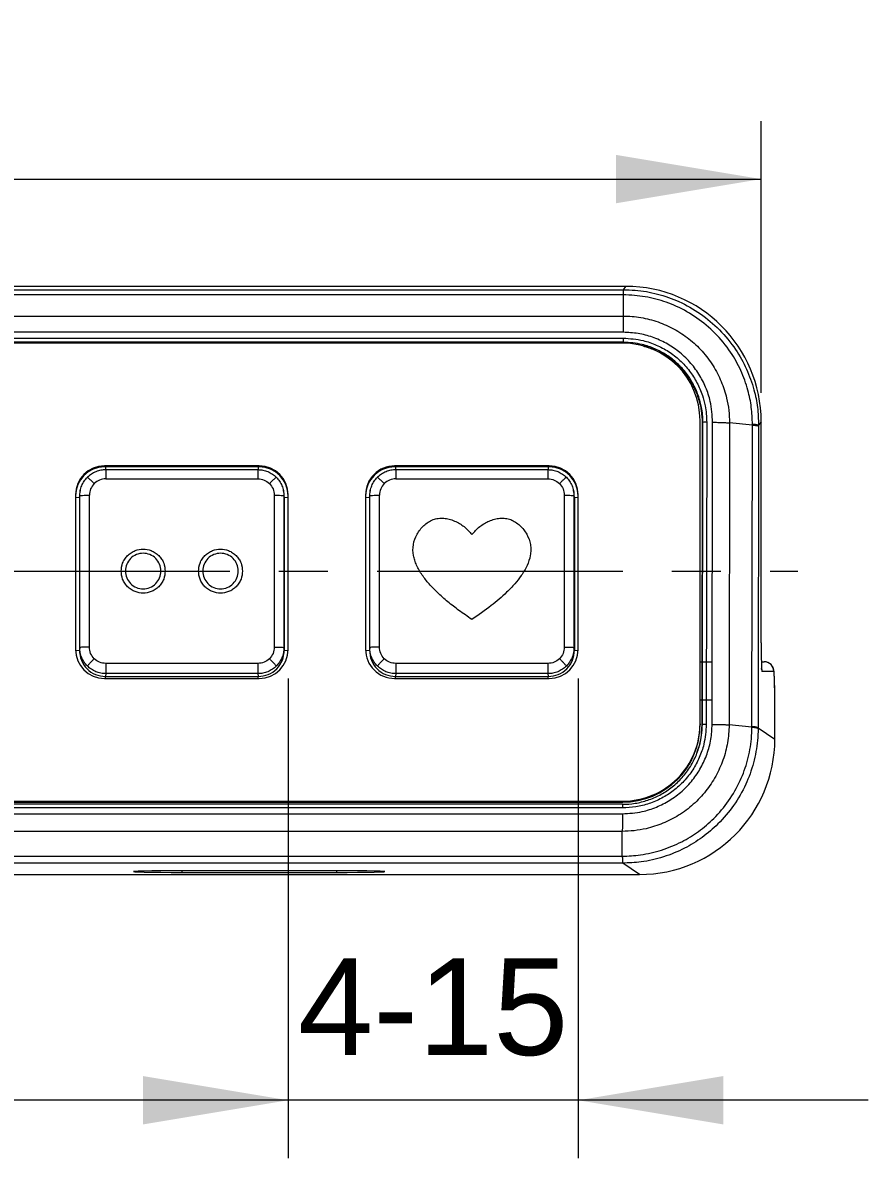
# Model space of a CAD drawing. Header units: millimetres. Extents: x -297 to 297, y -210 to 210.
# Drawn here: x -12.8 to 30.9, y -77.9 to -19.2 of the extents above; entities that cross this region are included whole.
import ezdxf

# ---------------------------------------------------------------- set-up
doc = ezdxf.new("R2010")
doc.units = ezdxf.units.MM
doc.linetypes.add('CENTERX2', pattern=[20.32, 12.7, -2.54, 2.54, -2.54])
doc.layers.get('0').update_dxf_attribs({"lineweight": 20})
doc.styles.add('标准', font='')
doc.styles.get('标准').set_extended_font_data('arial')
doc.dimstyles.new('标准', dxfattribs={"dimscale": 1.5, "dimtxt": 3.333333, "dimasz": 5, "dimexe": 2, "dimexo": 1, "dimgap": 1.5, "dimtad": 1, "dimdec": 1, "dimdsep": 46, "dimtxsty": '标准', "dimcen": 2.5, "dimdle": 10, "dimclrd": 256, "dimclre": 256, "dimclrt": 7, "dimadec": 0, "dimazin": 0, "dimtfac": 0.714286, "dimtdec": 1, "dimtmove": 0, "dimatfit": 3, "dimfxl": 0, "dimtolj": 1, "dimarcsym": 0})

# ---------------------------------------------------------------- blocks, each defined once
blk = doc.blocks.new('*X4')
at = {"lineweight": 0}
for points in [[(-94.551, -27.323), (-87.051, -26.073), (-87.051, -28.573)], [(25.37, -27.323), (17.87, -26.073), (17.87, -28.573)]]:
    blk.add_hatch(color=256, dxfattribs=at).paths.add_polyline_path(points, flags=0)
at = {"linetype": 'Continuous', "lineweight": 0}
for p, q in [((-94.551, -38.368), (-94.551, -24.323)), ((25.37, -38.368), (25.37, -24.323))]:
    blk.add_line(p, q, dxfattribs=at)
at = {"lineweight": 0}
blk.add_line((-94.551, -27.323), (25.37, -27.323), dxfattribs=at)
at = {"color": 7, "linetype": 'Continuous', "lineweight": 0, "insert": (-32.462, -22.522), "char_height": 5, "width": 21.1128, "attachment_point": 5, "style": '标准'}
blk.add_mtext('120', dxfattribs=at)
blk = doc.blocks.new('*X6')
at = {"lineweight": 0}
for points in [[(0.909, -74.933), (-6.591, -76.183), (-6.591, -73.683)], [(15.909, -74.933), (23.409, -76.183), (23.409, -73.683)]]:
    blk.add_hatch(color=256, dxfattribs=at).paths.add_polyline_path(points, flags=0)
at = {"linetype": 'Continuous', "lineweight": 0}
for p, q in [((0.909, -53.128), (0.909, -77.933)), ((15.909, -53.128), (15.909, -77.933))]:
    blk.add_line(p, q, dxfattribs=at)
at = {"lineweight": 0}
blk.add_line((30.909, -74.933), (-14.091, -74.933), dxfattribs=at)
at = {"color": 7, "linetype": 'Continuous', "lineweight": 0, "insert": (8.409, -70.131), "char_height": 5, "width": 27.21799, "attachment_point": 5, "style": '标准'}
blk.add_mtext('4-15', dxfattribs=at)

msp = doc.modelspace()

# ---------------------------------------------------------------- linework, layer by layer
at = {"color": 7, "linetype": 'Continuous', "lineweight": 15}
for p, q in [((18.372, -32.869), (-87.553, -32.869)), ((18.372, -32.87), (-87.553, -32.87)), ((-87.426, -33.039), (18.245, -33.039)), ((18.231, -33.31), (-87.412, -33.31)), ((18.231, -33.31), (18.231, -34.402)), ((18.245, -33.039), (18.372, -32.87)), ((18.372, -32.87), (18.372, -32.869)), ((-87.412, -34.402), (18.231, -34.402)), ((18.235, -35.753), (-87.418, -35.753)), ((-87.417, -35.543), (18.234, -35.543)), ((18.235, -35.24), (-87.416, -35.24)), ((18.209, -35.805), (-87.391, -35.805)), ((22.209, -55.478), (22.209, -39.799)), ((22.331, -55.516), (22.356, -39.898)), ((22.556, -39.889), (22.531, -55.506)), ((22.834, -55.506), (22.859, -39.892)), ((25.37, -39.867), (25.236, -40.046)), ((25.37, -51.283), (25.37, -39.867)), ((25.37, -51.283), (25.37, -39.867)), ((25.37, -39.867), (25.37, -39.867)), ((22.313, -55.568), (22.338, -39.951)), ((23.732, -39.926), (23.707, -55.534)), ((24.918, -40.039), (23.732, -39.926)), ((24.893, -55.625), (24.918, -40.039)), ((24.918, -40.004), (24.918, -40.039)), ((25.236, -40.084), (25.211, -55.686)), ((25.236, -40.046), (25.236, -40.084)), ((-0.591, -42.146), (-8.591, -42.146)), ((-8.591, -42.146), (-8.591, -42.198)), ((-0.591, -42.198), (-8.591, -42.198)), ((-0.591, -42.198), (-0.591, -42.146)), ((14.409, -42.146), (6.409, -42.146)), ((6.409, -42.146), (6.409, -42.198)), ((14.409, -42.198), (6.409, -42.198)), ((14.409, -42.198), (14.409, -42.146)), ((-8.52, -42.355), (-8.52, -42.34)), ((-8.52, -42.34), (-0.661, -42.34)), ((-8.52, -42.813), (-0.661, -42.813)), ((-0.661, -42.34), (-0.661, -42.813)), ((6.48, -42.355), (6.48, -42.34)), ((6.48, -42.34), (14.339, -42.34)), ((6.48, -42.813), (14.339, -42.813)), ((14.339, -42.34), (14.339, -42.813)), ((-9.844, -43.423), (-9.865, -43.526)), ((0.684, -43.526), (0.663, -43.423)), ((5.156, -43.423), (5.135, -43.526)), ((15.684, -43.526), (15.663, -43.423)), ((-10.091, -43.644), (-10.091, -51.633)), ((-9.891, -43.788), (-9.87, -43.688)), ((-9.891, -43.788), (-9.891, -51.677)), ((-9.87, -51.537), (-9.87, -43.688)), ((-9.37, -51.511), (-9.37, -43.662)), ((0.189, -43.662), (0.189, -51.511)), ((0.689, -43.688), (0.689, -51.537)), ((0.689, -43.688), (0.709, -43.788)), ((0.709, -43.788), (0.709, -51.677)), ((0.909, -51.633), (0.909, -43.644)), ((4.909, -43.644), (4.909, -51.633)), ((5.109, -43.788), (5.13, -43.688)), ((5.109, -43.788), (5.109, -51.677)), ((5.13, -51.537), (5.13, -43.688)), ((5.63, -51.511), (5.63, -43.662)), ((15.189, -43.662), (15.189, -51.511)), ((15.689, -43.688), (15.689, -51.537)), ((15.689, -43.688), (15.709, -43.788)), ((15.709, -43.788), (15.709, -51.677)), ((15.909, -51.633), (15.909, -43.644)), ((-9.87, -51.537), (-9.891, -51.677)), ((0.689, -51.537), (0.709, -51.677)), ((5.13, -51.537), (5.109, -51.677)), ((15.689, -51.537), (15.709, -51.677)), ((-8.52, -52.36), (-8.52, -52.885)), ((-0.661, -52.36), (-8.52, -52.36)), ((-0.661, -52.36), (-0.661, -52.885)), ((6.48, -52.36), (6.48, -52.885)), ((14.339, -52.36), (6.48, -52.36)), ((14.339, -52.36), (14.339, -52.885)), ((25.38, -52.27), (25.525, -52.27)), ((26.025, -52.77), (25.409, -52.77)), ((-8.591, -53.131), (-0.591, -53.131)), ((-8.52, -52.885), (-8.541, -53.026)), ((-8.541, -53.026), (-0.64, -53.026)), ((-0.661, -52.885), (-8.52, -52.885)), ((-0.661, -52.885), (-0.64, -53.026)), ((6.409, -53.131), (14.409, -53.131)), ((6.48, -52.885), (6.459, -53.026)), ((6.459, -53.026), (14.36, -53.026)), ((14.339, -52.885), (6.48, -52.885)), ((14.339, -52.885), (14.36, -53.026)), ((22.782, -54.252), (22.209, -54.252)), ((26.077, -56.263), (26.077, -54.752)), ((26.077, -56.263), (26.077, -54.752)), ((26.077, -54.752), (26.077, -54.752)), ((22.209, -55.478), (22.209, -55.53)), ((22.313, -55.568), (22.331, -55.516)), ((24.893, -55.647), (23.707, -55.534)), ((25.211, -55.686), (26.077, -56.263)), ((26.077, -56.263), (26.077, -56.263)), ((-87.391, -59.472), (18.209, -59.472)), ((-87.391, -59.524), (18.209, -59.524)), ((18.195, -59.637), (-87.37, -59.637)), ((18.195, -59.826), (-87.37, -59.826)), ((18.196, -59.637), (18.195, -59.637)), ((18.209, -59.524), (18.209, -59.472)), ((-87.37, -60.129), (18.193, -60.129)), ((18.189, -61.035), (-87.37, -61.035)), ((18.189, -62.313), (18.189, -61.035)), ((18.207, -62.679), (-87.388, -62.679)), ((-87.37, -62.313), (18.189, -62.313)), ((19.079, -63.261), (18.207, -62.679)), ((-88.26, -63.261), (19.079, -63.261)), ((3.409, -63.069), (-4.591, -63.069)), ((-4.591, -63.156), (3.409, -63.156))]:
    msp.add_line(p, q, dxfattribs=at)
at = {"color": 8, "linetype": 'Continuous', "lineweight": 15}
for p, q in [((-8.54, -42.198), (-8.54, -42.33)), ((-0.641, -42.198), (-0.641, -42.33)), ((6.46, -42.198), (6.46, -42.33)), ((14.359, -42.198), (14.359, -42.33)), ((-8.52, -42.355), (-8.52, -42.813)), ((6.48, -42.355), (6.48, -42.813)), ((-9.87, -43.688), (-9.844, -43.425)), ((5.13, -43.688), (5.156, -43.425)), ((-9.891, -43.788), (-10.062, -43.798)), ((0.909, -43.799), (0.709, -43.788)), ((5.109, -43.788), (4.909, -43.799)), ((15.909, -43.799), (15.709, -43.788)), ((25.37, -51.283), (25.37, -51.283)), ((-10.087, -51.687), (-9.891, -51.677)), ((0.709, -51.677), (0.909, -51.687)), ((4.909, -51.687), (5.109, -51.677)), ((15.709, -51.677), (15.909, -51.687)), ((22.209, -52.269), (22.782, -52.269)), ((-8.54, -53.131), (-8.541, -53.026)), ((-0.641, -53.131), (-0.64, -53.026)), ((6.46, -53.131), (6.459, -53.026)), ((14.359, -53.131), (14.36, -53.026)), ((-4.591, -63.069), (-4.591, -63.156)), ((3.409, -63.069), (3.409, -63.156))]:
    msp.add_line(p, q, dxfattribs=at)
at = {"color": 7, "linetype": 'CENTERX2', "lineweight": 0}
msp.add_line((-96.092, -47.583), (27.27, -47.583), dxfattribs=at)
at = {"color": 7, "linetype": 'Continuous', "lineweight": 15}
for points in [[(18.234, -35.543), (18.234, -35.582), (18.234, -35.62), (18.234, -35.655), (18.234, -35.686), (18.235, -35.713), (18.235, -35.733), (18.235, -35.747), (18.235, -35.753)], [(22.338, -39.951), (22.346, -39.929), (22.356, -39.898)], [(-4.591, -63.069), (-5.147, -63.07), (-5.675, -63.073), (-6.149, -63.078), (-6.545, -63.085), (-6.843, -63.093), (-7.028, -63.103), (-7.091, -63.112), (-7.028, -63.122), (-6.843, -63.131), (-6.545, -63.14), (-6.149, -63.147), (-5.675, -63.152), (-5.147, -63.155), (-4.591, -63.156)], [(3.409, -63.156), (3.966, -63.155), (4.494, -63.152), (4.968, -63.147), (5.364, -63.14), (5.662, -63.131), (5.847, -63.122), (5.909, -63.112), (5.847, -63.103), (5.662, -63.093), (5.364, -63.085), (4.968, -63.078), (4.494, -63.073), (3.966, -63.07), (3.409, -63.069)]]:
    msp.add_lwpolyline(points, dxfattribs=at)
at = {"color": 8, "linetype": 'Continuous', "lineweight": 15}
msp.add_lwpolyline([(25.393, -52.646), (25.399, -52.672), (25.409, -52.77)], dxfattribs=at)
at = {"color": 7, "linetype": 'Continuous', "lineweight": 15}
for centre, radius, start, end in [((18.212, -39.802), 3.997, 0.04098, 90.0376), ((22.505, -41.03), 1.142, 87.45569, 97.51446), ((24.934, -41.11), 1.106, 74.14546, 90.79889), ((-8.592, -43.645), 1.499, 89.96077, 179.96061), ((-8.592, -43.697), 1.499, 89.96075, 179.96062), ((-0.589, -43.645), 1.499, 0.03939, 90.03916), ((-0.589, -43.697), 1.499, 0.03938, 90.03918), ((6.408, -43.645), 1.499, 89.9607, 179.96075), ((6.408, -43.697), 1.499, 89.96068, 179.96076), ((14.411, -43.645), 1.499, 0.03953, 90.03916), ((14.411, -43.697), 1.499, 0.03952, 90.03918), ((-8.592, -51.632), 1.499, 180.03938, 270.03924), ((-0.589, -51.632), 1.499, 269.96083, 359.96062), ((6.408, -51.632), 1.499, 180.03924, 270.03932), ((14.411, -51.632), 1.499, 269.96083, 359.96048), ((25.525, -52.77), 0.5, 359.97686, 89.99053), ((18.212, -55.475), 3.997, 269.95916, 359.96226), ((18.212, -55.527), 3.997, 269.96238, 359.95903), ((22.484, -56.57), 1.065, 87.46157, 98.24416), ((24.906, -56.418), 0.793, 67.37106, 90.88551)]:
    msp.add_arc(centre, radius, start, end, dxfattribs=at)
at = {"color": 8, "linetype": 'Continuous', "lineweight": 15}
msp.add_arc((27.636, -59.778), 9.441, 179.14446, 180.29472, dxfattribs=at)
at = {"color": 7, "linetype": 'Continuous', "lineweight": 15}
for centre, major_axis, ratio, start_param, end_param in [((18.368, -39.871), (5.182, 4.712), 0.999426, 5.545596, 7.115707), ((-8.591, -43.699), (0, 1.501), 0.999505, 0, 1.570796), ((-0.591, -43.699), (0, 1.501), 0.999505, 4.712389, 6.283185), ((6.409, -43.699), (0, 1.501), 0.999505, 0, 1.570796), ((14.409, -43.699), (0, 1.501), 0.999505, 4.712389, 6.283185), ((25.409, -51.27), (0, 1.5), 0.026185, 1.579529, 2.75151), ((26.025, -54.77), (0, 2), 0.026185, 4.721122, 6.283185), ((17.989, -55.535), (6.947, -2.049), 0.963195, 0.27074, 0.275512), ((19.075, -56.259), (5.041, -4.863), 0.999396, 5.480103, 7.050214)]:
    msp.add_ellipse(centre, major_axis=major_axis, ratio=ratio, start_param=start_param, end_param=end_param, dxfattribs=at)
at = {"color": 8, "linetype": 'Continuous', "lineweight": 15}
msp.add_ellipse((25.409, -51.27), major_axis=(0, 1.5), ratio=0.026185, start_param=2.75151, end_param=3.141599, dxfattribs=at)
at = {"color": 7, "linetype": 'Continuous', "lineweight": 15}
for points, knots in [([(24.918, -40.004), (24.907, -39.706), (24.884, -39.111), (24.689, -38.171), (24.342, -37.208), (23.781, -36.2), (23.02, -35.271), (22.066, -34.473), (21.03, -33.882), (19.935, -33.498), (18.999, -33.335), (18.428, -33.31), (18.231, -33.31), (18.231, -33.31)], [0, 0, 0, 0, 111.15584, 222.311851, 357.437671, 492.560256, 651.48688, 803.259426, 955.01873, 1094.783725, 1234.557972, 1308.193956, 1308.201378, 1308.201378, 1308.201378, 1308.201378]), ([(18.245, -33.039), (18.243, -33.056), (18.238, -33.089), (18.233, -33.236), (18.231, -33.31)], [0, 0, 0, 0, 140.468445, 280.936862, 280.936862, 280.936862, 280.936862]), ([(18.245, -33.039), (18.447, -33.045), (19.041, -33.06), (20.017, -33.237), (21.164, -33.638), (22.251, -34.257), (23.249, -35.093), (24.046, -36.067), (24.636, -37.127), (24.999, -38.139), (25.201, -39.121), (25.224, -39.737), (25.236, -40.046)], [0, 0, 0, 0, 68.558264, 201.667842, 334.77336, 479.430924, 624.094316, 774.652503, 904.340476, 1034.030301, 1138.654824, 1243.278269, 1243.278269, 1243.278269, 1243.278269]), ([(18.231, -34.402), (18.231, -34.402), (18.537, -34.402), (19.15, -34.453), (20.041, -34.683), (20.879, -35.057), (21.653, -35.563), (22.335, -36.203), (22.898, -36.949), (23.322, -37.768), (23.648, -38.756), (23.732, -39.494), (23.732, -39.926), (23.732, -39.926)], [0, 0, 0, 0, 0.007674, 118.198909, 236.431719, 353.723104, 471.004906, 592.232312, 713.479065, 830.405362, 947.327644, 1114.211143, 1114.218892, 1114.218892, 1114.218892, 1114.218892]), ([(18.231, -34.402), (18.231, -34.447), (18.232, -34.538), (18.233, -34.743), (18.234, -34.98), (18.234, -35.154), (18.235, -35.24)], [0, 0, 0, 0, 128.487968, 256.976614, 385.465025, 513.953682, 513.953682, 513.953682, 513.953682]), ([(18.234, -35.543), (18.582, -35.567), (19.17, -35.608), (19.953, -35.885), (20.597, -36.224), (21.18, -36.677), (21.677, -37.223), (22.067, -37.838), (22.327, -38.448), (22.517, -39.134), (22.541, -39.604), (22.556, -39.889)], [0, 0, 0, 0, 173.303782, 292.344705, 411.393478, 535.240121, 659.074175, 778.171644, 897.28367, 989.160667, 1131.615465, 1131.615465, 1131.615465, 1131.615465]), ([(22.859, -39.892), (22.837, -39.529), (22.798, -38.91), (22.515, -38.078), (22.161, -37.387), (21.687, -36.758), (21.113, -36.219), (20.461, -35.792), (19.755, -35.479), (19.006, -35.277), (18.492, -35.253), (18.235, -35.24)], [0, 0, 0, 0, 172.687024, 294.649351, 416.617308, 542.415118, 668.18797, 790.431017, 912.685923, 1035.201096, 1157.661829, 1157.661829, 1157.661829, 1157.661829]), ([(22.356, -39.898), (22.356, -39.898), (22.356, -39.635), (22.316, -39.186), (22.142, -38.533), (21.889, -37.942), (21.518, -37.355), (21.044, -36.835), (20.487, -36.403), (19.873, -36.079), (19.127, -35.815), (18.566, -35.776), (18.235, -35.753)], [0, 0, 0, 0, 0.010744, 142.193447, 241.602982, 364.616527, 487.614359, 615.277549, 742.955033, 865.870366, 988.777779, 1167.277553, 1167.277553, 1167.277553, 1167.277553]), ([(22.338, -39.951), (22.329, -39.728), (22.31, -39.283), (22.141, -38.628), (21.875, -38.005), (21.505, -37.421), (21.034, -36.901), (20.479, -36.473), (19.887, -36.15), (19.472, -36.024), (19.273, -35.963)], [0, 0, 0, 0, 132.190094, 264.442239, 398.940758, 533.423032, 673.54806, 813.688482, 948.116892, 1071.057851, 1071.057851, 1071.057851, 1071.057851]), ([(22.859, -39.892), (22.948, -39.893), (23.125, -39.895), (23.37, -39.902), (23.585, -39.912), (23.683, -39.921), (23.732, -39.926)], [0, 0, 0, 0, 152.661214, 305.321057, 457.982858, 610.643032, 610.643032, 610.643032, 610.643032]), ([(24.918, -40.039), (25.033, -40.049), (25.189, -40.063), (25.231, -40.078), (25.235, -40.083), (25.236, -40.084)], [0, 0, 0, 0, 328.351217, 447.808256, 471.73593, 471.73593, 471.73593, 471.73593]), ([(-9.844, -43.425), (-9.822, -43.339), (-9.778, -43.168), (-9.651, -42.932), (-9.534, -42.8), (-9.475, -42.734)], [0, 0, 0, 0, 107.927041, 215.854031, 323.781346, 323.781346, 323.781346, 323.781346]), ([(-9.475, -42.734), (-9.468, -42.738), (-9.453, -42.745), (-9.359, -42.83), (-9.243, -42.941), (-9.162, -43.021), (-9.121, -43.061)], [0, 0, 0, 0, 120.738871, 241.397648, 336.585, 431.716451, 431.716451, 431.716451, 431.716451]), ([(-8.52, -42.346), (-8.608, -42.351), (-8.783, -42.361), (-9.035, -42.441), (-9.27, -42.562), (-9.401, -42.679), (-9.467, -42.737)], [0, 0, 0, 0, 107.212157, 214.421849, 321.642061, 428.885776, 428.885776, 428.885776, 428.885776]), ([(-8.52, -42.813), (-8.633, -42.824), (-8.858, -42.848), (-9.034, -42.99), (-9.121, -43.061)], [0, 0, 0, 0, 122.348345, 244.694552, 244.694552, 244.694552, 244.694552]), ([(-0.661, -42.34), (-0.572, -42.344), (-0.395, -42.354), (-0.141, -42.435), (0.096, -42.558), (0.228, -42.675), (0.294, -42.734)], [0, 0, 0, 0, 117.256521, 234.513602, 351.769967, 469.027147, 469.027147, 469.027147, 469.027147]), ([(-0.661, -42.813), (-0.548, -42.824), (-0.323, -42.848), (-0.147, -42.99), (-0.06, -43.061)], [0, 0, 0, 0, 133.477816, 266.951207, 266.951207, 266.951207, 266.951207]), ([(0.294, -42.734), (0.287, -42.738), (0.272, -42.745), (0.178, -42.83), (0.062, -42.941), (-0.019, -43.021), (-0.06, -43.061)], [0, 0, 0, 0, 132.867419, 265.646511, 370.395545, 475.082264, 475.082264, 475.082264, 475.082264]), ([(0.294, -42.734), (0.353, -42.8), (0.471, -42.932), (0.594, -43.169), (0.674, -43.423), (0.684, -43.599), (0.689, -43.688)], [0, 0, 0, 0, 120.115614, 240.231802, 360.347893, 480.463824, 480.463824, 480.463824, 480.463824]), ([(5.156, -43.425), (5.178, -43.339), (5.222, -43.168), (5.349, -42.932), (5.466, -42.8), (5.525, -42.734)], [0, 0, 0, 0, 126.329056, 252.658729, 378.9878, 378.9878, 378.9878, 378.9878]), ([(5.525, -42.734), (5.532, -42.738), (5.547, -42.745), (5.641, -42.83), (5.757, -42.941), (5.838, -43.021), (5.879, -43.061)], [0, 0, 0, 0, 142.117202, 284.139928, 396.181238, 508.155896, 508.155896, 508.155896, 508.155896]), ([(6.48, -42.346), (6.392, -42.351), (6.217, -42.361), (5.965, -42.441), (5.73, -42.562), (5.599, -42.679), (5.533, -42.737)], [0, 0, 0, 0, 126.475437, 252.946213, 379.430258, 505.942724, 505.942724, 505.942724, 505.942724]), ([(6.48, -42.813), (6.367, -42.824), (6.142, -42.848), (5.966, -42.99), (5.879, -43.061)], [0, 0, 0, 0, 144.284278, 288.566709, 288.566709, 288.566709, 288.566709]), ([(14.339, -42.34), (14.428, -42.344), (14.605, -42.354), (14.859, -42.435), (15.096, -42.558), (15.228, -42.675), (15.294, -42.734)], [0, 0, 0, 0, 142.102707, 284.206094, 426.308612, 568.412118, 568.412118, 568.412118, 568.412118]), ([(14.339, -42.813), (14.452, -42.824), (14.677, -42.848), (14.853, -42.99), (14.94, -43.061)], [0, 0, 0, 0, 161.467897, 322.933727, 322.933727, 322.933727, 322.933727]), ([(15.294, -42.734), (15.287, -42.738), (15.272, -42.745), (15.178, -42.83), (15.062, -42.941), (14.981, -43.021), (14.94, -43.061)], [0, 0, 0, 0, 161.02738, 321.947713, 448.897289, 575.771343, 575.771343, 575.771343, 575.771343]), ([(15.294, -42.734), (15.353, -42.8), (15.471, -42.932), (15.594, -43.169), (15.674, -43.423), (15.684, -43.599), (15.689, -43.688)], [0, 0, 0, 0, 145.309741, 290.620175, 435.929899, 581.240223, 581.240223, 581.240223, 581.240223]), ([(-9.121, -43.061), (-9.193, -43.149), (-9.336, -43.324), (-9.359, -43.549), (-9.37, -43.662)], [0, 0, 0, 0, 123.332629, 246.667816, 246.667816, 246.667816, 246.667816]), ([(-0.06, -43.061), (0.012, -43.149), (0.155, -43.324), (0.178, -43.549), (0.189, -43.662)], [0, 0, 0, 0, 135.480082, 270.962972, 270.962972, 270.962972, 270.962972]), ([(5.879, -43.061), (5.807, -43.149), (5.664, -43.324), (5.641, -43.549), (5.63, -43.662)], [0, 0, 0, 0, 144.885479, 289.775182, 289.775182, 289.775182, 289.775182]), ([(14.94, -43.061), (15.012, -43.149), (15.155, -43.324), (15.178, -43.549), (15.189, -43.662)], [0, 0, 0, 0, 163.703254, 327.409903, 327.409903, 327.409903, 327.409903]), ([(-9.87, -43.688), (-9.862, -43.684), (-9.846, -43.677), (-9.731, -43.669), (-9.566, -43.663), (-9.436, -43.662), (-9.37, -43.662)], [0, 0, 0, 0, 109.892177, 219.783322, 329.675907, 439.567476, 439.567476, 439.567476, 439.567476]), ([(0.189, -43.662), (0.255, -43.662), (0.385, -43.663), (0.55, -43.669), (0.665, -43.677), (0.681, -43.684), (0.689, -43.688)], [0, 0, 0, 0, 121.57739, 243.155903, 364.732824, 486.310649, 486.310649, 486.310649, 486.310649]), ([(5.13, -43.688), (5.138, -43.684), (5.154, -43.677), (5.269, -43.669), (5.434, -43.663), (5.564, -43.662), (5.63, -43.662)], [0, 0, 0, 0, 128.779392, 257.557825, 386.337946, 515.116877, 515.116877, 515.116877, 515.116877]), ([(15.189, -43.662), (15.255, -43.662), (15.385, -43.663), (15.55, -43.669), (15.665, -43.677), (15.681, -43.684), (15.689, -43.688)], [0, 0, 0, 0, 146.769286, 293.539928, 440.308647, 587.078458, 587.078458, 587.078458, 587.078458]), ([(10.409, -50.083), (10.185, -49.929), (9.763, -49.639), (9.158, -49.175), (8.642, -48.719), (8.194, -48.258), (7.828, -47.795), (7.584, -47.378), (7.45, -47.033), (7.36, -46.683), (7.346, -46.21), (7.516, -45.756), (7.726, -45.439), (7.982, -45.157), (8.303, -44.937), (8.675, -44.848), (8.96, -44.844), (9.245, -44.893), (9.604, -45.021), (10.025, -45.264), (10.281, -45.547), (10.409, -45.688)], [0, 0, 0, 0, 215.293192, 405.901629, 603.917021, 760.61898, 914.800718, 1071.049224, 1141.380671, 1207.560199, 1357.772575, 1508.018464, 1583.621282, 1658.884932, 1808.952488, 1882.499798, 1959.565467, 2032.507421, 2110.420122, 2261.053236, 2411.510257, 2411.510257, 2411.510257, 2411.510257]), ([(10.409, -45.688), (10.537, -45.547), (10.73, -45.333), (11.048, -45.121), (11.305, -44.989), (11.574, -44.894), (11.859, -44.844), (12.143, -44.848), (12.419, -44.914), (12.674, -45.044), (12.972, -45.283), (13.27, -45.666), (13.438, -46.118), (13.465, -46.499), (13.426, -46.866), (13.271, -47.322), (12.983, -47.805), (12.618, -48.264), (12.107, -48.791), (11.372, -49.418), (10.746, -49.851), (10.409, -50.083)], [0, 0, 0, 0, 153.655218, 231.691552, 307.552943, 386.957502, 461.635951, 540.154891, 615.379818, 689.141786, 769.3426, 922.882979, 1076.251729, 1151.788772, 1230.410976, 1373.134919, 1538.40108, 1683.423384, 1846.520207, 2132.202356, 2462.577445, 2462.577445, 2462.577445, 2462.577445]), ([(-7.731, -47.586), (-7.715, -47.443), (-7.692, -47.222), (-7.55, -46.957), (-7.403, -46.776), (-7.221, -46.628), (-6.955, -46.49), (-6.591, -46.42), (-6.226, -46.49), (-5.96, -46.628), (-5.779, -46.776), (-5.631, -46.956), (-5.489, -47.222), (-5.466, -47.443), (-5.45, -47.586)], [0, 0, 0, 0, 159.645839, 246.40741, 333.369217, 420.131277, 507.093186, 666.739332, 826.384793, 913.146668, 1000.10861, 1086.870166, 1173.832137, 1333.478107, 1333.478107, 1333.478107, 1333.478107]), ([(-5.671, -47.581), (-5.685, -47.461), (-5.712, -47.221), (-5.925, -46.915), (-6.229, -46.711), (-6.591, -46.639), (-6.952, -46.711), (-7.256, -46.915), (-7.469, -47.221), (-7.496, -47.461), (-7.51, -47.581)], [0, 0, 0, 0, 114.360896, 228.72178, 343.082309, 457.443232, 571.804154, 686.165177, 800.526061, 914.886957, 914.886957, 914.886957, 914.886957]), ([(-3.731, -47.586), (-3.715, -47.443), (-3.692, -47.222), (-3.55, -46.957), (-3.403, -46.776), (-3.221, -46.628), (-2.955, -46.49), (-2.591, -46.42), (-2.226, -46.49), (-1.96, -46.628), (-1.779, -46.776), (-1.631, -46.956), (-1.489, -47.222), (-1.466, -47.443), (-1.45, -47.586)], [0, 0, 0, 0, 165.48886, 255.425821, 345.570347, 435.507256, 525.651888, 691.141639, 856.629972, 946.567248, 1036.711355, 1126.648301, 1216.793329, 1382.282054, 1382.282054, 1382.282054, 1382.282054]), ([(-1.671, -47.581), (-1.685, -47.461), (-1.712, -47.221), (-1.925, -46.915), (-2.229, -46.711), (-2.591, -46.639), (-2.952, -46.711), (-3.256, -46.915), (-3.469, -47.221), (-3.496, -47.461), (-3.51, -47.581)], [0, 0, 0, 0, 118.659317, 237.31874, 355.978309, 474.637773, 593.297237, 711.956805, 830.616571, 949.276007, 949.276007, 949.276007, 949.276007]), ([(-5.45, -47.586), (-5.466, -47.729), (-5.489, -47.95), (-5.631, -48.216), (-5.778, -48.397), (-5.96, -48.545), (-6.226, -48.682), (-6.591, -48.752), (-6.955, -48.682), (-7.221, -48.545), (-7.402, -48.397), (-7.55, -48.216), (-7.692, -47.951), (-7.715, -47.729), (-7.731, -47.586)], [0, 0, 0, 0, 166.174195, 256.483553, 347.001295, 437.311157, 527.829056, 694.002652, 860.17696, 950.486634, 1041.004567, 1131.31392, 1221.831815, 1388.005874, 1388.005874, 1388.005874, 1388.005874]), ([(-7.51, -47.581), (-7.496, -47.701), (-7.469, -47.942), (-7.256, -48.247), (-6.952, -48.452), (-6.591, -48.523), (-6.229, -48.452), (-5.925, -48.247), (-5.712, -47.942), (-5.685, -47.701), (-5.671, -47.581)], [0, 0, 0, 0, 117.496239, 234.992383, 352.488664, 469.984856, 587.481048, 704.976821, 822.472966, 939.969204, 939.969204, 939.969204, 939.969204]), ([(-1.45, -47.586), (-1.466, -47.729), (-1.489, -47.95), (-1.631, -48.216), (-1.778, -48.397), (-1.96, -48.545), (-2.226, -48.682), (-2.591, -48.752), (-2.955, -48.682), (-3.221, -48.545), (-3.402, -48.397), (-3.55, -48.216), (-3.692, -47.951), (-3.715, -47.729), (-3.731, -47.586)], [0, 0, 0, 0, 172.213053, 265.804722, 359.612002, 453.203267, 547.010711, 719.223283, 891.437331, 985.028982, 1078.835879, 1172.427198, 1266.234636, 1438.44783, 1438.44783, 1438.44783, 1438.44783]), ([(-3.51, -47.581), (-3.496, -47.701), (-3.469, -47.942), (-3.256, -48.247), (-2.952, -48.452), (-2.591, -48.523), (-2.229, -48.452), (-1.925, -48.247), (-1.712, -47.942), (-1.685, -47.701), (-1.671, -47.581)], [0, 0, 0, 0, 121.738021, 243.476295, 365.21436, 486.952332, 608.690304, 730.428369, 852.166292, 973.904189, 973.904189, 973.904189, 973.904189]), ([(-9.37, -51.511), (-9.436, -51.511), (-9.566, -51.512), (-9.731, -51.518), (-9.846, -51.527), (-9.862, -51.533), (-9.87, -51.537)], [0, 0, 0, 0, 131.216402, 262.432142, 393.649632, 524.866271, 524.866271, 524.866271, 524.866271]), ([(-9.475, -52.49), (-9.534, -52.424), (-9.652, -52.292), (-9.775, -52.055), (-9.855, -51.801), (-9.865, -51.625), (-9.87, -51.537)], [0, 0, 0, 0, 132.8163, 265.63227, 398.448436, 531.264647, 531.264647, 531.264647, 531.264647]), ([(-9.121, -52.111), (-9.193, -52.023), (-9.336, -51.848), (-9.359, -51.623), (-9.37, -51.511)], [0, 0, 0, 0, 149.349475, 298.701583, 298.701583, 298.701583, 298.701583]), ([(0.189, -51.511), (0.178, -51.623), (0.155, -51.848), (0.012, -52.023), (-0.06, -52.111)], [0, 0, 0, 0, 161.863438, 323.724021, 323.724021, 323.724021, 323.724021]), ([(0.189, -51.511), (0.255, -51.511), (0.385, -51.512), (0.55, -51.518), (0.665, -51.527), (0.681, -51.533), (0.689, -51.537)], [0, 0, 0, 0, 143.301592, 286.602462, 429.905242, 573.206815, 573.206815, 573.206815, 573.206815]), ([(0.689, -51.537), (0.684, -51.625), (0.674, -51.801), (0.594, -52.055), (0.471, -52.292), (0.353, -52.424), (0.294, -52.49)], [0, 0, 0, 0, 144.643652, 289.287751, 433.931821, 578.575124, 578.575124, 578.575124, 578.575124]), ([(5.63, -51.511), (5.564, -51.511), (5.434, -51.512), (5.269, -51.518), (5.154, -51.527), (5.138, -51.533), (5.13, -51.537)], [0, 0, 0, 0, 150.418817, 300.836877, 451.256941, 601.675738, 601.675738, 601.675738, 601.675738]), ([(5.525, -52.49), (5.466, -52.424), (5.348, -52.292), (5.225, -52.055), (5.145, -51.801), (5.135, -51.625), (5.13, -51.537)], [0, 0, 0, 0, 151.955288, 303.911382, 455.866887, 607.822751, 607.822751, 607.822751, 607.822751]), ([(5.879, -52.111), (5.807, -52.023), (5.664, -51.848), (5.641, -51.623), (5.63, -51.511)], [0, 0, 0, 0, 171.299947, 342.604359, 342.604359, 342.604359, 342.604359]), ([(15.189, -51.511), (15.178, -51.623), (15.155, -51.848), (15.012, -52.023), (14.94, -52.111)], [0, 0, 0, 0, 189.424526, 378.845712, 378.845712, 378.845712, 378.845712]), ([(15.189, -51.511), (15.255, -51.511), (15.385, -51.512), (15.55, -51.518), (15.665, -51.527), (15.681, -51.533), (15.689, -51.537)], [0, 0, 0, 0, 167.913727, 335.826607, 503.741727, 671.65543, 671.65543, 671.65543, 671.65543]), ([(15.689, -51.537), (15.684, -51.625), (15.674, -51.801), (15.594, -52.055), (15.471, -52.292), (15.353, -52.424), (15.294, -52.49)], [0, 0, 0, 0, 169.221461, 338.442521, 507.664238, 676.885057, 676.885057, 676.885057, 676.885057]), ([(-9.891, -51.677), (-9.87, -51.854), (-9.83, -52.207), (-9.517, -52.653), (-9.071, -52.964), (-8.717, -53.005), (-8.541, -53.026)], [0, 0, 0, 0, 134.279238, 268.558526, 402.837667, 537.117314, 537.117314, 537.117314, 537.117314]), ([(-9.475, -52.49), (-9.468, -52.479), (-9.453, -52.456), (-9.359, -52.354), (-9.243, -52.233), (-9.162, -52.152), (-9.121, -52.111)], [0, 0, 0, 0, 149.729528, 299.359326, 417.401891, 535.37463, 535.37463, 535.37463, 535.37463]), ([(-8.52, -52.36), (-8.633, -52.348), (-8.858, -52.325), (-9.034, -52.182), (-9.121, -52.111)], [0, 0, 0, 0, 151.149247, 302.295854, 302.295854, 302.295854, 302.295854]), ([(-0.06, -52.111), (-0.147, -52.182), (-0.323, -52.325), (-0.548, -52.348), (-0.661, -52.36)], [0, 0, 0, 0, 162.510662, 325.026713, 325.026713, 325.026713, 325.026713]), ([(-0.64, -53.026), (-0.464, -53.005), (-0.11, -52.964), (0.336, -52.653), (0.649, -52.207), (0.689, -51.854), (0.709, -51.677)], [0, 0, 0, 0, 146.05464, 292.109237, 438.164279, 584.218981, 584.218981, 584.218981, 584.218981]), ([(0.294, -52.49), (0.287, -52.479), (0.272, -52.456), (0.178, -52.354), (0.062, -52.233), (-0.019, -52.152), (-0.06, -52.111)], [0, 0, 0, 0, 162.372296, 324.636213, 452.645802, 580.578696, 580.578696, 580.578696, 580.578696]), ([(5.109, -51.677), (5.13, -51.854), (5.17, -52.207), (5.483, -52.653), (5.929, -52.964), (6.283, -53.005), (6.459, -53.026)], [0, 0, 0, 0, 153.312094, 306.623943, 459.935927, 613.24902, 613.24902, 613.24902, 613.24902]), ([(5.525, -52.49), (5.532, -52.479), (5.547, -52.456), (5.641, -52.354), (5.757, -52.233), (5.838, -52.152), (5.879, -52.111)], [0, 0, 0, 0, 171.496065, 342.877662, 478.080165, 613.201664, 613.201664, 613.201664, 613.201664]), ([(6.48, -52.36), (6.367, -52.348), (6.142, -52.325), (5.966, -52.182), (5.879, -52.111)], [0, 0, 0, 0, 173.415065, 346.827911, 346.827911, 346.827911, 346.827911]), ([(14.94, -52.111), (14.853, -52.182), (14.677, -52.325), (14.452, -52.348), (14.339, -52.36)], [0, 0, 0, 0, 189.829966, 379.662362, 379.662362, 379.662362, 379.662362]), ([(14.36, -53.026), (14.536, -53.005), (14.89, -52.964), (15.336, -52.653), (15.649, -52.207), (15.689, -51.854), (15.709, -51.677)], [0, 0, 0, 0, 170.245003, 340.488775, 510.732397, 680.976291, 680.976291, 680.976291, 680.976291]), ([(15.294, -52.49), (15.287, -52.479), (15.272, -52.456), (15.178, -52.354), (15.062, -52.233), (14.981, -52.152), (14.94, -52.111)], [0, 0, 0, 0, 189.758688, 379.390717, 528.99094, 678.501532, 678.501532, 678.501532, 678.501532]), ([(-8.52, -52.885), (-8.609, -52.88), (-8.786, -52.87), (-9.04, -52.789), (-9.277, -52.667), (-9.409, -52.549), (-9.475, -52.49)], [0, 0, 0, 0, 135.347867, 270.695595, 406.044098, 541.392083, 541.392083, 541.392083, 541.392083]), ([(0.294, -52.49), (0.228, -52.549), (0.096, -52.667), (-0.141, -52.789), (-0.395, -52.87), (-0.572, -52.88), (-0.661, -52.885)], [0, 0, 0, 0, 145.744453, 291.487766, 437.23213, 582.975663, 582.975663, 582.975663, 582.975663]), ([(6.48, -52.885), (6.391, -52.88), (6.214, -52.87), (5.96, -52.789), (5.723, -52.667), (5.591, -52.549), (5.525, -52.49)], [0, 0, 0, 0, 154.956624, 309.914132, 464.870523, 619.828125, 619.828125, 619.828125, 619.828125]), ([(15.294, -52.49), (15.228, -52.549), (15.096, -52.667), (14.859, -52.789), (14.605, -52.87), (14.428, -52.88), (14.339, -52.885)], [0, 0, 0, 0, 169.979141, 339.956954, 509.935992, 679.914061, 679.914061, 679.914061, 679.914061]), ([(25.397, -52.674), (25.397, -52.673), (25.396, -52.67), (25.394, -52.639), (25.393, -52.62)], [0, 0, 0, 0, 169.268949, 429.738669, 429.738669, 429.738669, 429.738669]), ([(26.077, -54.752), (26.077, -54.674), (26.077, -54.448), (26.074, -54.079), (26.069, -53.674), (26.062, -53.321), (26.052, -53.034), (26.043, -52.855), (26.032, -52.75), (26.023, -52.68), (25.993, -52.581), (25.94, -52.479), (25.842, -52.373), (25.698, -52.287), (25.583, -52.276), (25.525, -52.27)], [0, 0, 0, 0, 143.035128, 416.484196, 690.57003, 965.305948, 1241.574213, 1522.166515, 1692.365465, 1823.497907, 1882.565106, 1955.339967, 2046.639901, 2150.832919, 2257.357761, 2257.357761, 2257.357761, 2257.357761]), ([(23.707, -55.534), (23.707, -55.534), (23.707, -55.842), (23.653, -56.459), (23.419, -57.354), (23.039, -58.196), (22.526, -58.973), (21.878, -59.657), (21.124, -60.219), (20.296, -60.64), (19.321, -60.955), (18.601, -61.035), (18.189, -61.035), (18.189, -61.035)], [0, 0, 0, 0, 0.011268, 174.487511, 349.027405, 522.225614, 695.408017, 874.284237, 1053.188577, 1225.485795, 1397.770472, 1630.982629, 1630.993876, 1630.993876, 1630.993876, 1630.993876]), ([(18.189, -62.313), (18.189, -62.313), (18.501, -62.313), (19.19, -62.266), (20.23, -62.03), (21.245, -61.614), (22.15, -61.055), (22.979, -60.351), (23.716, -59.473), (24.305, -58.45), (24.695, -57.362), (24.864, -56.422), (24.893, -55.846), (24.893, -55.647), (24.893, -55.647)], [0, 0, 0, 0, 0.010672, 167.801155, 369.189984, 570.576029, 754.328751, 938.08356, 1152.757266, 1367.425034, 1569.326844, 1771.233908, 1878.642834, 1878.653528, 1878.653528, 1878.653528, 1878.653528]), ([(18.196, -59.637), (18.196, -59.637), (18.415, -59.637), (18.86, -59.602), (19.51, -59.438), (20.136, -59.17), (20.718, -58.801), (21.242, -58.329), (21.671, -57.774), (22.002, -57.158), (22.196, -56.589), (22.31, -56.036), (22.323, -55.705), (22.331, -55.516)], [0, 0, 0, 0, 0.021301, 197.826311, 401.252084, 603.011779, 810.097595, 1020.207131, 1236.925004, 1440.683138, 1649.924902, 1778.073444, 1949.013473, 1949.013473, 1949.013473, 1949.013473]), ([(18.193, -60.129), (18.538, -60.107), (19.141, -60.069), (19.961, -59.797), (20.658, -59.445), (21.292, -58.973), (21.838, -58.399), (22.271, -57.744), (22.589, -57.036), (22.795, -56.283), (22.821, -55.765), (22.834, -55.506)], [0, 0, 0, 0, 230.377066, 402.056686, 573.751563, 751.216668, 928.646623, 1101.303144, 1273.978797, 1447.316445, 1620.584734, 1620.584734, 1620.584734, 1620.584734]), ([(22.531, -55.506), (22.506, -55.853), (22.464, -56.441), (22.185, -57.224), (21.844, -57.868), (21.39, -58.451), (20.845, -58.946), (20.233, -59.335), (19.58, -59.615), (18.895, -59.794), (18.428, -59.815), (18.195, -59.826)], [0, 0, 0, 0, 246.181842, 416.157766, 586.144419, 762.091655, 938.017796, 1106.29388, 1274.586691, 1440.10978, 1605.555597, 1605.555597, 1605.555597, 1605.555597]), ([(25.211, -55.72), (25.204, -55.924), (25.185, -56.521), (25.001, -57.501), (24.593, -58.641), (23.975, -59.712), (23.202, -60.631), (22.334, -61.366), (21.387, -61.951), (20.322, -62.383), (19.239, -62.638), (18.526, -62.666), (18.207, -62.679)], [0, 0, 0, 0, 104.909779, 306.940613, 508.970601, 723.777242, 938.58405, 1122.132661, 1305.681513, 1507.607509, 1709.533089, 1873.256555, 1873.256555, 1873.256555, 1873.256555]), ([(22.064, -56.916), (22.11, -56.795), (22.272, -56.364), (22.296, -55.902), (22.313, -55.568)], [0, 0, 0, 0, 122.602933, 437.46451, 437.46451, 437.46451, 437.46451]), ([(22.834, -55.506), (22.923, -55.506), (23.1, -55.507), (23.345, -55.513), (23.56, -55.522), (23.658, -55.53), (23.707, -55.534)], [0, 0, 0, 0, 193.574299, 387.149639, 580.723075, 774.29593, 774.29593, 774.29593, 774.29593]), ([(24.893, -55.647), (24.981, -55.658), (25.158, -55.682), (25.193, -55.707), (25.211, -55.72)], [0, 0, 0, 0, 223.092073, 446.183556, 446.183556, 446.183556, 446.183556]), ([(18.193, -60.129), (18.193, -60.219), (18.192, -60.399), (18.191, -60.653), (18.19, -60.877), (18.189, -60.982), (18.189, -61.035)], [0, 0, 0, 0, 197.304188, 394.607932, 591.911964, 789.214642, 789.214642, 789.214642, 789.214642]), ([(18.189, -62.313), (18.189, -62.342), (18.191, -62.511), (18.194, -62.638), (18.199, -62.674), (18.202, -62.678), (18.204, -62.679), (18.205, -62.679), (18.206, -62.679), (18.206, -62.679), (18.206, -62.679)], [0, 0, 0, 0, 197.039848, 1160.528507, 1429.7061, 1496.952403, 1513.794748, 1518.038124, 1518.956985, 1519.296002, 1519.296002, 1519.296002, 1519.296002])]:
    msp.add_open_spline(points, degree=3, knots=knots, dxfattribs=at)

# ---------------------------------------------------------------- dimensions: what is measured, and where the dimension line sits
at = {"color": 7, "linetype": 'Continuous', "lineweight": 0}
for base, p1, p2, text, picture, middle in [((25.37, -27.323), (-94.551, -39.868), (25.37, -39.868), '120', '*X4', (-32.462, -22.522)), ((0.909, -74.933), (15.909, -51.628), (0.909, -51.628), '4-<>', '*X6', (8.409, -70.131))]:
    dim = msp.add_linear_dim(base=base, p1=p1, p2=p2, text=text, dimstyle='标准', override={"dimsah": 1, "dimtzin": 0}, dxfattribs=at)
    dim.commit()
    dim.dimension.update_dxf_attribs({"geometry": picture, "text_midpoint": middle, "dimtype": 160})

doc.saveas('drawing.dxf')
